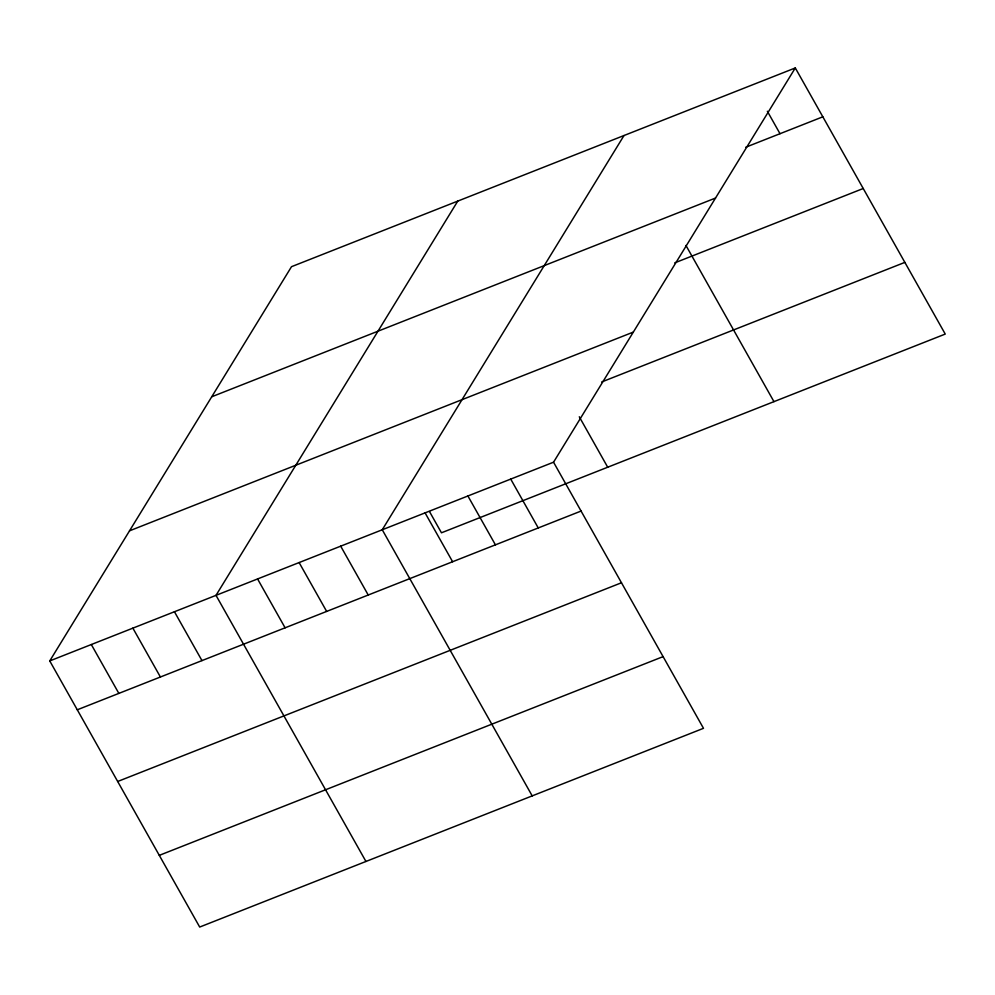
<?xml version="1.0" encoding="UTF-8"?>
<svg xmlns="http://www.w3.org/2000/svg" width="995" height="995" viewBox="0 0 995 995"><rect width="100%" height="100%" fill="white"/><g stroke="black" fill="none" stroke-linecap="round" stroke-linejoin="round"><path stroke-width="1.49" d="M795.303 67.946L553.543 462.202L703.49 728.315L199.696 927.054L49.75 660.929L291.51 266.685L795.303 67.946L945.25 334.071L441.457 532.798L429.492 511.554M457.762 201.102L216.002 595.346L365.949 861.471M624.014 135.519L382.254 529.763L532.201 795.888M745.752 147.223L822.828 116.813M211.724 396.781L715.517 198.055M674.747 262.867L863.225 188.503M129.524 530.832L633.317 332.094M601.714 381.956L904.853 262.382M49.75 660.929L553.543 462.202M77.287 709.796L581.08 511.057M117.684 781.485L621.477 582.759M159.299 855.352L663.093 656.625M767.356 111.253L780.005 133.703M685.953 245.454L773.961 401.644M579.277 416.768L607.709 467.227M510.721 479.092L538.258 527.959M467.899 495.983L495.435 544.85M425.076 512.873L452.613 561.74M340.688 546.168L368.225 595.022M299.122 562.561L326.658 611.428M257.568 578.953L285.105 627.82M174.436 611.738L201.973 660.605M132.87 628.144L160.406 677.01M91.316 644.536L118.853 693.403"/></g></svg>
